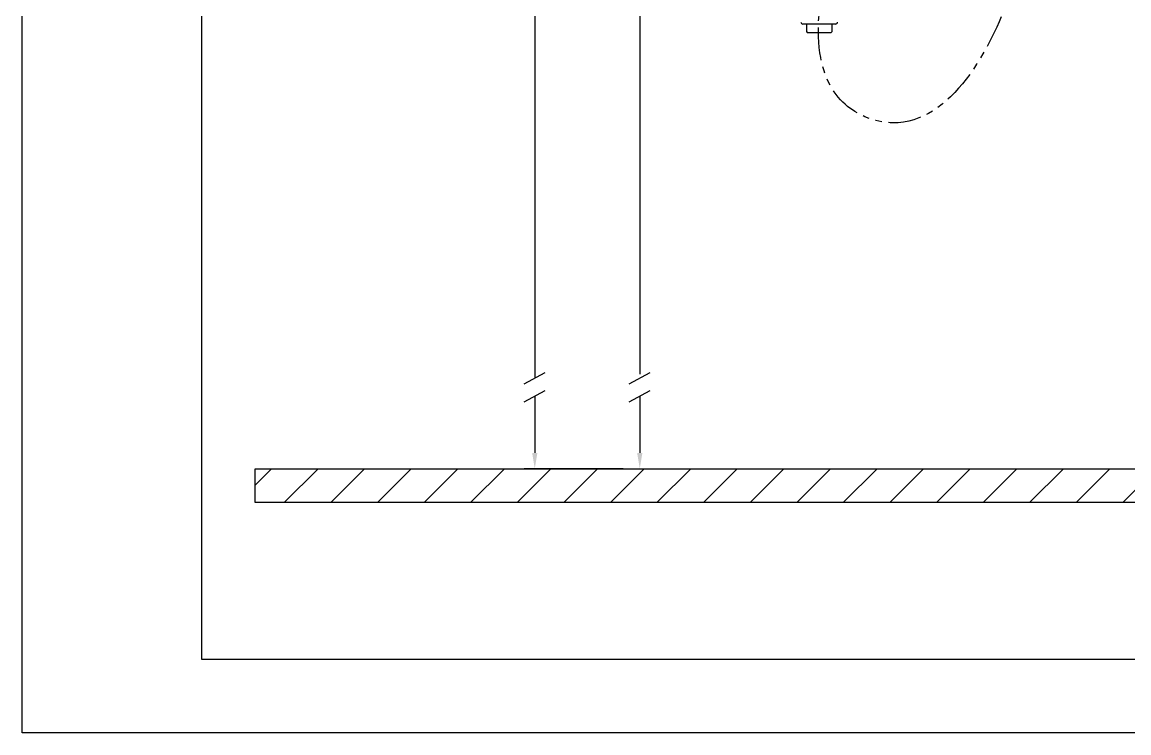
# Model space of a CAD drawing. Header units: millimetres. Extents: x 653 to 1073, y -85 to 509.
# Drawn here: x 652.9 to 862.9, y -85.1 to 49.7 of the extents above; entities that cross this region are included whole.
import ezdxf

# ---------------------------------------------------------------- set-up
doc = ezdxf.new("R2010")
doc.units = ezdxf.units.MM
doc.header["$MEASUREMENT"] = 0
doc.linetypes.add('PHANTOM', pattern=[2.5, 1.25, -0.25, 0.25, -0.25, 0.25, -0.25])
doc.layers.get('0').update_dxf_attribs({"color": 2})
for name, color, linetype in [('D', 2, 'Continuous'), ('DWG', 7, 'Continuous'), ('HT', 3, 'Continuous'), ('PH', 3, 'PHANTOM')]:
    doc.layers.add(name, color=color, linetype=linetype)

msp = doc.modelspace()

# ---------------------------------------------------------------- hatches: boundary and pattern name
at = {"layer": 'HT'}
h = msp.add_hatch(dxfattribs=at)
h.set_pattern_fill('ANSI31', color=256, scale=50, style=0)
h.set_pattern_definition([(45, (-8209.6053, -3791.7613), (-4.4194174, 4.4194174), [])])
h.paths.add_polyline_path([(998.88, -41.41), (998.88, -35.01), (697.08, -35.01), (697.08, -41.41)])

# ---------------------------------------------------------------- linework, layer by layer
for p, q in [((652.88, -85.12), (652.88, 508.88)), ((1072.88, -85.12), (652.88, -85.12))]:
    msp.add_line(p, q)
at = {"color": 4}
for p, q in [((686.88, 477.88), (686.88, -71.12)), ((686.88, -71.12), (1061.88, -71.12))]:
    msp.add_line(p, q, dxfattribs=at)
at = {"layer": 'D'}
for p, q in [((750.15, 295.23), (750.15, -17.83)), ((770.07, 270.95), (770.07, -17.09)), ((748.15, -18.9), (752.15, -16.77)), ((768.07, -18.9), (772.07, -16.77)), ((748.15, -22.3), (752.15, -20.17)), ((768.07, -22.3), (772.07, -20.17)), ((750.15, -21.23), (750.15, -32.01)), ((770.07, -21.23), (770.07, -32.01)), ((766.93, -35.01), (748.15, -35.01))]:
    msp.add_line(p, q, dxfattribs=at)
for points in [[(749.65, -32.01), (750.65, -32.01), (750.15, -35.01)], [(769.57, -32.01), (770.57, -32.01), (770.07, -35.01)]]:
    msp.add_solid(points, dxfattribs=at)
at = {"layer": 'DWG'}
for p, q in [((807.21, 49.33), (801.04, 49.33)), ((801.72, 49.33), (801.72, 47.84)), ((806.52, 49.33), (806.52, 47.84)), ((801.92, 47.73), (801.72, 47.84)), ((801.92, 47.73), (806.32, 47.73)), ((806.32, 47.73), (806.52, 47.84))]:
    msp.add_line(p, q, dxfattribs=at)
for centre, start, end in [((801.04, 49.73), 185.1688, 270), ((807.21, 49.73), 270, 354.8312)]:
    msp.add_arc(centre, 0.4, start, end, dxfattribs=at)
msp.add_point((801.92, 47.73), dxfattribs=at)
at = {"layer": 'HT', "ltscale": 0.5}
msp.add_lwpolyline([(697.08, -35.01), (998.88, -35.01), (998.88, -41.41), (697.08, -41.41)], close=True, dxfattribs=at)
at = {"layer": 'PH', "ltscale": 5}
msp.add_open_spline([(814.12, 130.15), (812.43, 113.05), (843.93, 86.81), (843.4, 54.15), (822.15, 21.76), (802.92, 37.98), (804.12, 51.66)], degree=3, knots=[0, 0, 0, 0, 322.318004, 500.645703, 665.290472, 735.400175, 735.400175, 735.400175, 735.400175], dxfattribs=at)

doc.saveas('drawing.dxf')
